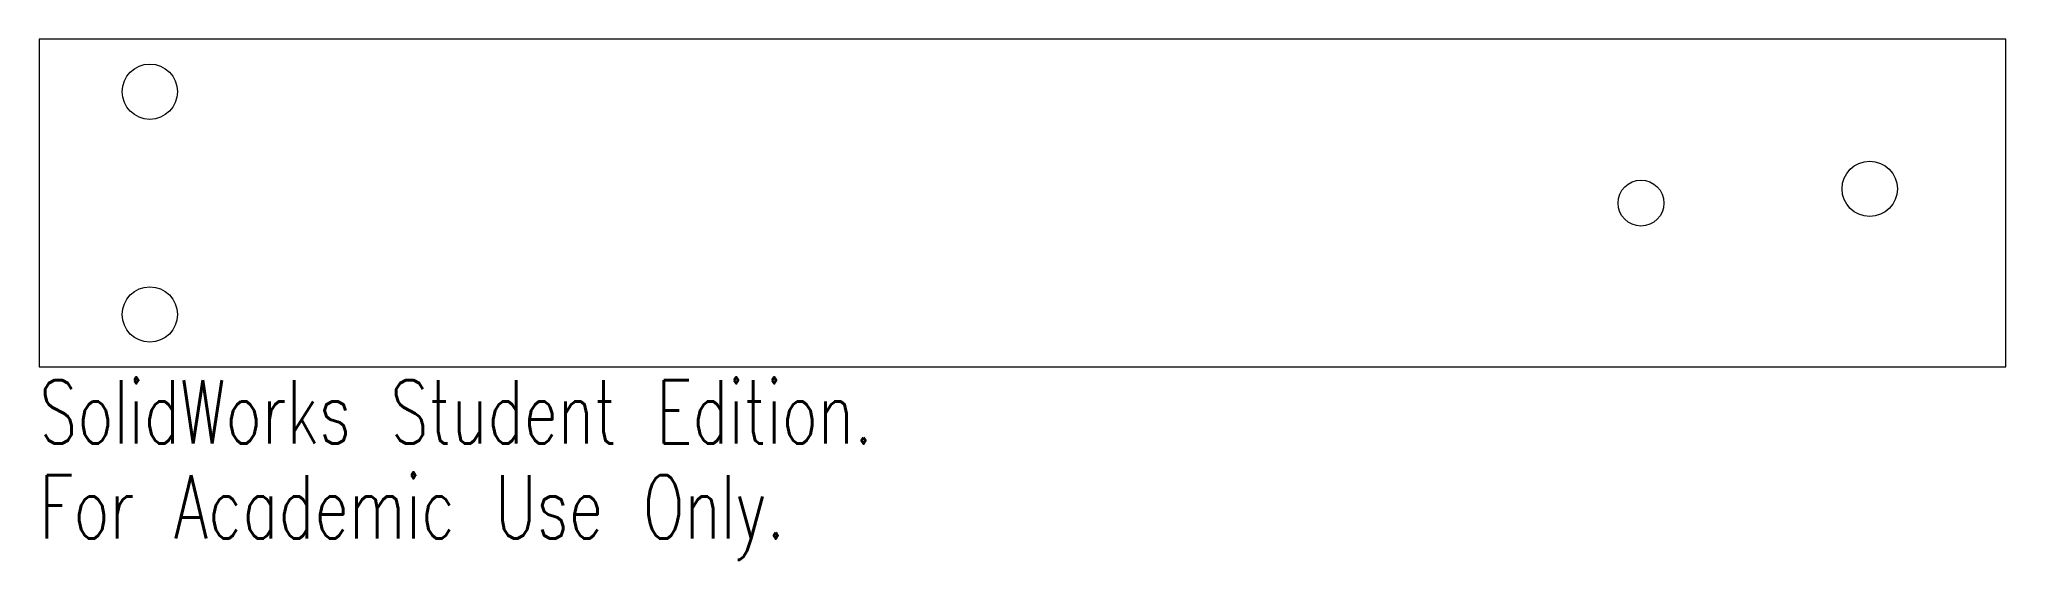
# Model space of a CAD drawing. Header units: millimetres. Extents: x -75 to 75, y -27 to 12.
import ezdxf

# ---------------------------------------------------------------- set-up
doc = ezdxf.new("R2010")
doc.units = ezdxf.units.MM
doc.styles.add('SLDTEXTSTYLE0', font='TXT', dxfattribs={"width": 0.7, "bigfont": 'bigfont'})

msp = doc.modelspace()

# ---------------------------------------------------------------- linework, layer by layer
at = {"color": 7, "linetype": 'Continuous', "lineweight": 15}
for p, q in [((-75, 12.5), (-75, -12.5)), ((75, 12.5), (-75, 12.5)), ((75, -12.5), (75, 12.5)), ((-75, -12.5), (75, -12.5))]:
    msp.add_line(p, q, dxfattribs=at)
for centre, radius in [((-66.57, 8.5), 2.11), ((64.63, 1.09), 2.11), ((47.18, 0), 1.75), ((-66.57, -8.5), 2.11)]:
    msp.add_circle(centre, radius, dxfattribs=at)

# ---------------------------------------------------------------- texts
at = {"color": 7, "linetype": 'Continuous', "char_height": 4.8336, "attachment_point": 1, "style": 'SLDTEXTSTYLE0'}
for s, insert in [('SolidWorks Student Edition.', (-75, -13.52)), ('For Academic Use Only.', (-75, -20.77))]:
    msp.add_mtext(s, dxfattribs=dict(at, insert=insert))

doc.saveas('drawing.dxf')
